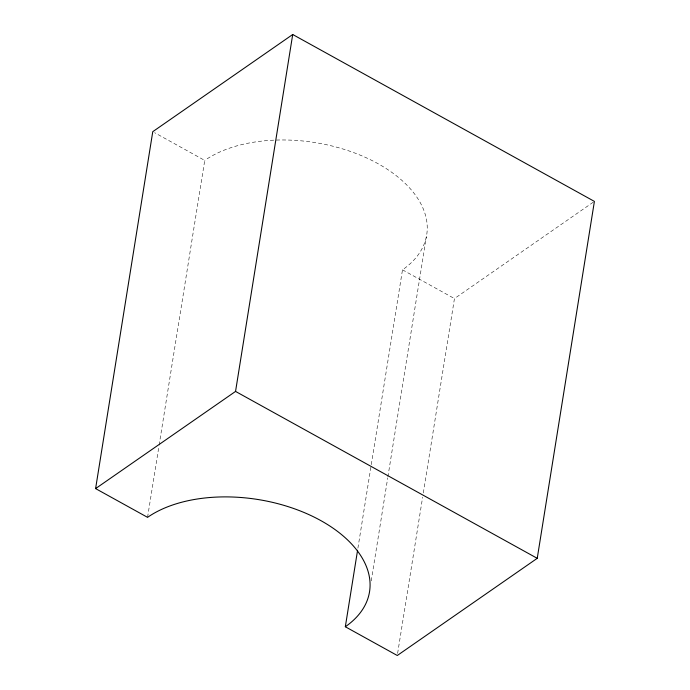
<?xml version="1.0" encoding="UTF-8"?>
<svg xmlns="http://www.w3.org/2000/svg" width="690" height="690" viewBox="0 0 690 690"><rect width="100%" height="100%" fill="white"/><g stroke="black" fill="none" stroke-linecap="round" stroke-linejoin="round"><path stroke-width="0.52" stroke-dasharray="3.45 2.59" d="M147.557 517.345L158.959 446.171M159.131 445.11L204.732 160.425L154.62 132.704M357.912 548.145L402.494 269.833A124.657 73.451 9.1 0 0 377.835 163.59A124.657 73.451 9.1 0 0 204.732 160.425M371.229 580.911L387.737 477.868M387.901 476.807L426.36 236.73M397.621 653.378L422.634 497.223M423.315 492.97L454.451 298.58L594.4 201.402M402.494 269.833L454.451 298.58"/><path stroke-width="1.03" d="M95.6 488.598L152.766 131.678L292.715 34.5L594.4 201.402L537.234 558.322L397.285 655.5L345.328 626.753A124.657 73.451 9.1 0 0 320.66 520.51A124.657 73.451 9.1 0 0 147.557 517.345L95.6 488.598L235.549 391.42L292.715 34.5M345.328 626.753L357.575 550.275M235.549 391.42L537.234 558.322"/></g></svg>
